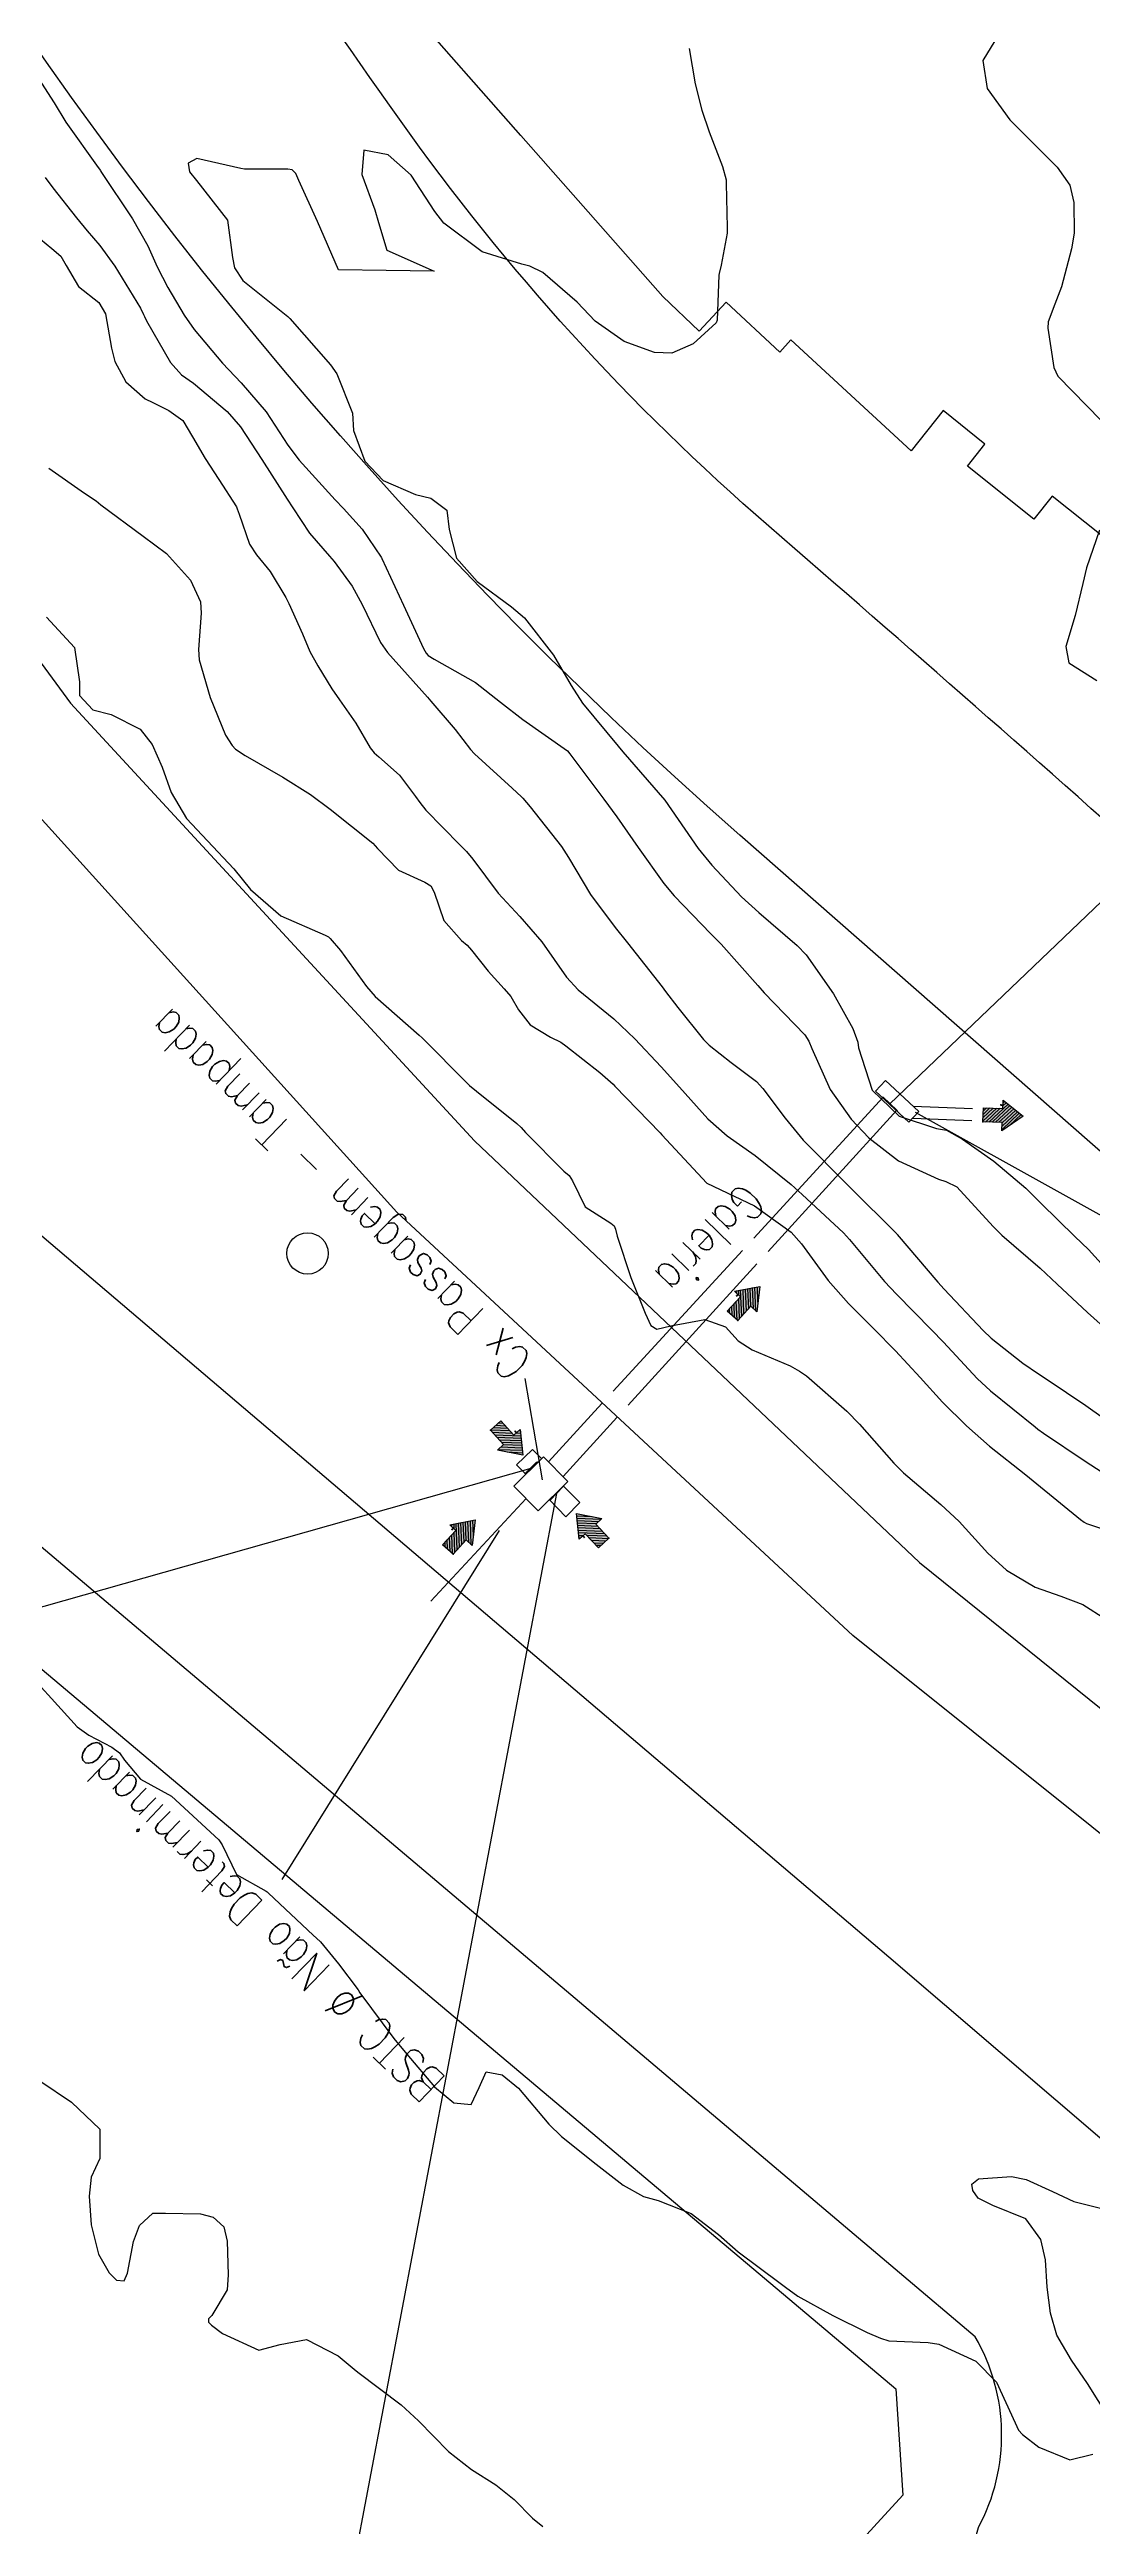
# Model space of a CAD drawing. Header units: metres. Extents: x 286371 to 293043, y 7462578 to 7466404.
# Drawn here: x 290183.2 to 290226.9, y 7463723.2 to 7463826.9 of the extents above; entities that cross this region are included whole.
import ezdxf

# ---------------------------------------------------------------- set-up
doc = ezdxf.new("R2010")
doc.units = ezdxf.units.M
doc.header["$MEASUREMENT"] = 0
doc.linetypes.add('CONTINUO', pattern=[0])
doc.linetypes.add('TRACEJADO', pattern=[8.7, 8, -0.7])
doc.layers.get('0').update_dxf_attribs({"color": 255})
for name, color, linetype in [('BUEIRO', 151, 'Continuous'), ('CAIXA', 45, 'Continuous'), ('Cemitério', 206, 'Continuous'), ('Curvas de Nivel 1m', 11, 'Continuous'), ('Curvas de Nivel 5m', 15, 'Continuous'), ('Edificações', 30, 'Continuous'), ('GALERIA', 45, 'Continuous'), ('Linha Férrea', 20, 'Continuous'), ('Postes', 20, 'Continuous'), ('TEXTO', 45, 'Continuous'), ('Vias primárias', 230, 'Continuous')]:
    doc.layers.add(name, color=color, linetype=linetype)
doc.styles.add('ROMANS', font='romans', dxfattribs={"height": 0.2})
doc.styles.add('SIMPLEX', font='simplex', dxfattribs={"height": 0.2})
doc.styles.get("Standard").update_dxf_attribs({"font": 'txt.shx'})

# ---------------------------------------------------------------- blocks, each defined once
blk = doc.blocks.new('SIMB_PONTO')
at = {"color": 0}
blk.add_point((0, 0), dxfattribs=at)
for tag in ['desc:', 'cota:', 'pto:']:
    blk.add_attdef(tag, (0, 0), '', height=1)

msp = doc.modelspace()

# ---------------------------------------------------------------- hatches: boundary and pattern name
at = {"layer": 'TEXTO'}
for points in [[(290222.29, 7463782.56), (290223.1, 7463782.53), (290223.11, 7463782.87), (290223.95, 7463782.21), (290223.06, 7463781.6), (290223.08, 7463781.94), (290222.26, 7463781.97)], [(290211.57, 7463774.05), (290212.12, 7463774.65), (290211.87, 7463774.88), (290212.93, 7463775.08), (290212.81, 7463774.01), (290212.56, 7463774.25), (290212.01, 7463773.65)], [(290202.09, 7463769.46), (290202.64, 7463768.86), (290202.9, 7463769.09), (290203.01, 7463768.02), (290201.96, 7463768.23), (290202.21, 7463768.46), (290201.66, 7463769.06)], [(290199.66, 7463764.27), (290200.21, 7463764.87), (290199.96, 7463765.1), (290201.02, 7463765.31), (290200.9, 7463764.24), (290200.65, 7463764.47), (290200.1, 7463763.87)], [(290206.18, 7463764.14), (290205.63, 7463764.73), (290205.38, 7463764.5), (290205.26, 7463765.57), (290206.32, 7463765.37), (290206.07, 7463765.13), (290206.62, 7463764.54)]]:
    msp.add_hatch(color=256, dxfattribs=at).paths.add_polyline_path(points)

# ---------------------------------------------------------------- linework, layer by layer
at = {"layer": 'BUEIRO', "linetype": 'TRACEJADO', "flags": 128}
for points in [[(290219.35, 7463782.62), (290221.83, 7463782.53)], [(290219.33, 7463782.12), (290221.81, 7463782.03)]]:
    msp.add_lwpolyline(points, dxfattribs=at)
at = {"layer": 'CAIXA', "linetype": 'CONTINUO'}
msp.add_polyline3d([(290202.64, 7463766.72, 709.91), (290203.66, 7463765.69, 709.91), (290204.9, 7463766.92, 709.87), (290203.88, 7463767.95, 709.9)], close=True, dxfattribs=at)
for points in [[(290203.14, 7463767.22, 709.89), (290202.75, 7463767.61, 709.86), (290203.42, 7463768.26, 709.88), (290203.81, 7463767.87, 709.88)], [(290203.12, 7463767.24, 709.82), (290203.13, 7463767.27, 709.33), (290203.59, 7463767.73, 709.3), (290203.64, 7463767.74, 709.82)], [(290203.64, 7463767.74, 709.82), (290203.12, 7463767.24, 709.82)], [(290204.71, 7463766.73, 709.91), (290205.4, 7463766.03, 709.83), (290204.82, 7463765.44, 709.85), (290204.13, 7463766.15, 709.9)], [(290204.14, 7463766.14, 709.83), (290204.16, 7463766.14, 709.07), (290204.71, 7463766.7, 709.12), (290204.71, 7463766.71, 709.82)], [(290204.14, 7463766.14, 709.83), (290204.71, 7463766.71, 709.82)]]:
    msp.add_polyline3d(points, dxfattribs=at)
at = {"layer": 'Cemitério'}
msp.add_lwpolyline([(290179.61, 7463761.81), (290218.62, 7463728.93), (290218.92, 7463724.48), (290143.24, 7463641.83), (290119.58, 7463661.46), (290135.67, 7463680.68), (290120.31, 7463693.53), (290171.91, 7463752.69), (290179.61, 7463761.81)], close=True, dxfattribs=at)
at = {"layer": 'Curvas de Nivel 1m', "flags": 128}
for points, elevation in [([(290222.77, 7463827.22), (290222.27, 7463826.4), (290222.44, 7463825.23), (290223.4, 7463823.91), (290224.11, 7463823.2), (290225.38, 7463821.93), (290225.9, 7463821.18), (290226.07, 7463820.45), (290226.09, 7463819.17), (290225.98, 7463818.51), (290225.62, 7463817.18), (290225.55, 7463816.92), (290225.28, 7463816.19), (290225, 7463815.46), (290224.99, 7463815.19), (290225.24, 7463813.55), (290225.4, 7463813.18), (290227.21, 7463811.32)], 704), ([(290182.63, 7463825.84), (290183.41, 7463824.62), (290183.9, 7463823.82), (290185.24, 7463821.92), (290185.34, 7463821.79), (290185.36, 7463821.75), (290186.69, 7463819.77), (290187.32, 7463818.64), (290187.72, 7463817.76), (290188.16, 7463816.89), (290188.84, 7463815.74), (290189.27, 7463815.13), (290190.45, 7463813.72), (290191.23, 7463812.91), (290192.27, 7463811.69), (290193.19, 7463810.3), (290193.66, 7463809.67), (290195.16, 7463808), (290195.51, 7463807.64), (290196.29, 7463806.78), (290197.09, 7463805.61), (290197.1, 7463805.59), (290197.12, 7463805.55), (290198.02, 7463803.6), (290198.86, 7463801.78), (290198.97, 7463801.59), (290199.05, 7463801.49), (290199.3, 7463801.33), (290201.04, 7463800.36), (290202.08, 7463799.54), (290203.01, 7463798.81), (290204.88, 7463797.5), (290204.99, 7463797.38), (290206.4, 7463795.47), (290206.95, 7463794.73), (290207.84, 7463793.45), (290208.91, 7463791.94), (290209.35, 7463791.43), (290210.88, 7463789.84), (290211.31, 7463789.4), (290212.85, 7463787.67), (290213.12, 7463787.37), (290214.82, 7463785.61), (290214.99, 7463785.34), (290215.11, 7463785.04), (290215.87, 7463783.33), (290216.76, 7463782.08), (290217.5, 7463781.3), (290218.73, 7463780.34), (290220.41, 7463779.57), (290220.72, 7463779.47), (290221.17, 7463779.25), (290222.69, 7463777.59), (290223.06, 7463777.22), (290224.66, 7463775.84), (290225.38, 7463775.18), (290226.64, 7463773.99), (290227.58, 7463773.15)], 706), ([(290183.03, 7463821.5), (290183.35, 7463821.06), (290184.34, 7463819.81), (290184.78, 7463819.26), (290185.32, 7463818.65), (290185.95, 7463817.78), (290187.02, 7463816.03), (290187.15, 7463815.77), (290187.19, 7463815.68), (290187.27, 7463815.5), (290188.27, 7463813.75), (290188.74, 7463813.24), (290189.23, 7463812.89), (290190.65, 7463811.71), (290191.2, 7463811.06), (290192.1, 7463809.69), (290193.16, 7463808.04), (290193.39, 7463807.67), (290194.09, 7463806.61), (290194.93, 7463805.65), (290195.12, 7463805.43), (290195.87, 7463804.39), (290196.3, 7463803.63), (290197.06, 7463802.04), (290197.35, 7463801.61), (290199.03, 7463799.74), (290199.17, 7463799.58), (290200.19, 7463798.39), (290200.83, 7463797.56), (290200.99, 7463797.38), (290202.57, 7463795.93), (290202.96, 7463795.57), (290203.01, 7463795.52), (290203.33, 7463795.15), (290204.63, 7463793.5), (290204.93, 7463793.03), (290205.85, 7463791.48), (290206.88, 7463790.11), (290207.4, 7463789.46), (290208.85, 7463787.62), (290208.99, 7463787.43), (290209.5, 7463786.76), (290210.58, 7463785.41), (290210.81, 7463785.18), (290211.74, 7463784.45), (290212.79, 7463783.66), (290213.06, 7463783.37), (290213.99, 7463782.13), (290214.62, 7463781.35), (290214.75, 7463781.2), (290216.62, 7463779.32), (290216.71, 7463779.22), (290218.66, 7463777.28), (290218.68, 7463777.26), (290220.38, 7463775.26), (290220.65, 7463774.96), (290222.28, 7463773.23), (290222.62, 7463772.91), (290223.94, 7463771.87), (290224.6, 7463771.42), (290224.95, 7463771.19), (290226.58, 7463770.1), (290227.93, 7463769.14)], 707), ([(290182.6, 7463819.11), (290183.31, 7463818.52), (290183.68, 7463818.2), (290183.91, 7463817.82), (290184.42, 7463816.94), (290185.28, 7463816.26), (290185.55, 7463815.79), (290185.81, 7463814.35), (290185.95, 7463813.79), (290186.4, 7463812.95), (290187.22, 7463812.24), (290187.53, 7463812.08), (290188.21, 7463811.75), (290188.79, 7463811.32), (290189.2, 7463810.64), (290189.73, 7463809.73), (290190.3, 7463808.85), (290191.03, 7463807.71), (290191.07, 7463807.63), (290191.15, 7463807.41), (290191.58, 7463806.15), (290191.87, 7463805.7), (290192.44, 7463805.01), (290193.1, 7463803.92), (290193.22, 7463803.67), (290193.79, 7463802.39), (290194.11, 7463801.66), (290194.44, 7463801.06), (290195.03, 7463800.1), (290195.35, 7463799.64), (290196.03, 7463798.66), (290196.63, 7463797.62), (290196.79, 7463797.41), (290196.99, 7463797.25), (290197.85, 7463796.48), (290198.52, 7463795.59), (290198.7, 7463795.33), (290198.96, 7463795.02), (290200.38, 7463793.56), (290200.66, 7463793.29), (290200.93, 7463792.97), (290201.99, 7463791.54), (290202.89, 7463790.56), (290203.81, 7463789.51), (290204.85, 7463788.02), (290205.33, 7463787.49), (290206.83, 7463786.28), (290207.7, 7463785.45), (290208.8, 7463784.27), (290209.57, 7463783.42), (290210.76, 7463782.1), (290211.57, 7463781.39), (290212.74, 7463780.56), (290214.24, 7463779.35), (290214.71, 7463778.93), (290216.43, 7463777.32), (290216.68, 7463777.04), (290218.15, 7463775.29), (290218.65, 7463774.76), (290220.11, 7463773.26), (290220.62, 7463772.74), (290222.03, 7463771.23), (290222.59, 7463770.71), (290224.45, 7463769.2), (290224.56, 7463769.11), (290224.81, 7463768.94), (290226.54, 7463767.76), (290227.49, 7463767.15)], 708), ([(290183.18, 7463809.33), (290184.68, 7463808.29), (290185.16, 7463807.96), (290185.36, 7463807.8), (290187.13, 7463806.49), (290188.11, 7463805.76), (290189.11, 7463804.65), (290189.53, 7463803.74), (290189.56, 7463803.26), (290189.44, 7463801.74), (290189.48, 7463801.31), (290189.94, 7463799.73), (290190.57, 7463798.15), (290190.85, 7463797.72), (290190.99, 7463797.57), (290191.4, 7463797.3), (290192.97, 7463796.4), (290194.13, 7463795.67), (290194.96, 7463795.06), (290196.74, 7463793.63), (290196.93, 7463793.41), (290197.82, 7463792.51), (290198.91, 7463792), (290199.17, 7463791.85), (290199.31, 7463791.59), (290199.71, 7463790.4), (290200.45, 7463789.56), (290200.69, 7463789.37), (290200.87, 7463789.16), (290201.57, 7463788.27), (290202.23, 7463787.54), (290202.51, 7463787.21), (290202.83, 7463786.66), (290203.33, 7463786.03), (290204.18, 7463785.51), (290204.61, 7463785.3), (290204.81, 7463785.15), (290206.24, 7463784.03), (290206.79, 7463783.55), (290206.87, 7463783.46), (290208.76, 7463781.51), (290208.83, 7463781.43), (290210.72, 7463779.4), (290212.71, 7463778.45), (290214.24, 7463777.35), (290214.68, 7463776.86), (290215.79, 7463775.33), (290216.64, 7463774.36), (290217.71, 7463773.3), (290218.61, 7463772.38), (290219.64, 7463771.27), (290220.58, 7463770.24), (290221.58, 7463769.24), (290222.55, 7463768.4), (290224.06, 7463767.2), (290224.53, 7463766.82), (290226.35, 7463765.32), (290226.5, 7463765.21), (290226.6, 7463765.16), (290228.49, 7463764.53)], 709), ([(290227.14, 7463806.73), (290226.6, 7463805.16), (290226.45, 7463804.51), (290226.13, 7463803.17), (290225.74, 7463801.86), (290225.87, 7463801.18), (290227.04, 7463800.44)], 704), ([(290182.86, 7463758.3), (290183.29, 7463757.83), (290184.37, 7463756.64), (290184.85, 7463756.29), (290185.82, 7463755.79), (290186.14, 7463755.56), (290186.35, 7463755.25), (290187.02, 7463754.45), (290188.32, 7463753.74), (290190.3, 7463751.91), (290190.43, 7463751.71), (290191.03, 7463750.46), (290192.27, 7463749.77), (290192.32, 7463749.74), (290192.38, 7463749.68), (290194.24, 7463747.92), (290194.38, 7463747.8), (290194.55, 7463747.65), (290195.3, 7463746.72), (290196.12, 7463745.63), (290196.2, 7463745.51), (290197.62, 7463743.6), (290198.16, 7463742.94), (290199.32, 7463741.58), (290200.13, 7463740.9), (290200.85, 7463740.84), (290201.19, 7463741.55), (290201.48, 7463742.21), (290202.15, 7463742.08), (290202.84, 7463741.52), (290204.11, 7463740.01), (290204.63, 7463739.5), (290206.09, 7463738.34), (290207.21, 7463737.46), (290208.07, 7463736.98), (290208.68, 7463736.82), (290210.06, 7463736.28), (290211.2, 7463735.4), (290212.03, 7463734.67), (290213.79, 7463733.36), (290214.01, 7463733.19), (290214.53, 7463732.82), (290215.99, 7463732), (290217.42, 7463731.3), (290217.98, 7463731.05), (290218.33, 7463730.94), (290219.98, 7463730.87), (290220.43, 7463730.8), (290221.97, 7463730.1), (290222.83, 7463729.22), (290223.62, 7463727.51), (290223.76, 7463727.21), (290223.92, 7463727.02), (290224.61, 7463726.5), (290225.91, 7463725.96), (290226.87, 7463726.2)], 711), ([(290182.8, 7463741.83), (290184.13, 7463740.93), (290185.32, 7463739.8), (290185.32, 7463738.57), (290184.96, 7463737.8), (290184.87, 7463737), (290184.95, 7463735.8), (290185.26, 7463734.57), (290185.71, 7463733.79), (290186.02, 7463733.48), (290186.34, 7463733.45), (290186.48, 7463733.78), (290186.72, 7463735.1), (290186.97, 7463735.77), (290187.54, 7463736.29), (290188.06, 7463736.29), (290189.53, 7463736.26), (290190.06, 7463736.12), (290190.5, 7463735.72), (290190.64, 7463735.12), (290190.68, 7463733.71), (290190.64, 7463733.08), (290190, 7463732.01), (290189.86, 7463731.87), (290189.87, 7463731.73), (290189.99, 7463731.6), (290190.45, 7463731.25), (290191.97, 7463730.56), (290192.86, 7463730.79), (290193.97, 7463731), (290195.29, 7463730.32), (290195.96, 7463729.76), (290196.11, 7463729.63), (290197.93, 7463728.26), (290198.65, 7463727.59), (290199.91, 7463726.31), (290200.87, 7463725.56), (290201.88, 7463724.91), (290202.65, 7463724.3), (290203.42, 7463723.52), (290203.86, 7463723.17)], 712), ([(290227.92, 7463727.14), (290226.65, 7463729.16), (290225.97, 7463730.14), (290225.36, 7463731.18), (290225.09, 7463732.1), (290224.96, 7463733.19), (290224.89, 7463734.34), (290224.69, 7463735.19), (290224.06, 7463736.05), (290222.68, 7463736.61), (290222.07, 7463736.91), (290221.84, 7463737.24), (290221.81, 7463737.5), (290222.08, 7463737.72), (290223.47, 7463737.83), (290224.08, 7463737.7), (290225.18, 7463737.19), (290226.07, 7463736.77), (290226.58, 7463736.65), (290228.06, 7463736.28)], 711)]:
    msp.add_lwpolyline(points, dxfattribs=dict(at, elevation=elevation))
at = {"layer": 'Curvas de Nivel 5m', "flags": 128}
for points, elevation in [([(290209.97, 7463826.9), (290210.23, 7463825.42), (290210.51, 7463824.31), (290210.82, 7463823.41), (290211.37, 7463821.96), (290211.52, 7463821.4), (290211.53, 7463821.24), (290211.57, 7463819.4), (290211.57, 7463819.17), (290211.31, 7463817.83), (290211.23, 7463817.48), (290211.22, 7463817.41), (290211.15, 7463815.53), (290211.11, 7463815.41), (290210.15, 7463814.54), (290209.25, 7463814.15), (290208.53, 7463814.17), (290207.26, 7463814.63), (290206.05, 7463815.48), (290205.29, 7463816.28), (290203.86, 7463817.52), (290203.31, 7463817.79), (290202.97, 7463817.87), (290201.32, 7463818.39), (290199.71, 7463819.58), (290199.34, 7463820.08), (290198.35, 7463821.6), (290197.38, 7463822.45), (290196.37, 7463822.64), (290196.28, 7463821.63), (290196.82, 7463820.14), (290196.98, 7463819.62), (290197.32, 7463818.45), (290199.3, 7463817.58), (290197.3, 7463817.61), (290195.3, 7463817.64), (290194.42, 7463819.66), (290193.65, 7463821.37), (290193.52, 7463821.67), (290193.37, 7463821.82), (290193.19, 7463821.85), (290191.37, 7463821.84), (290191.21, 7463821.87), (290189.37, 7463822.3), (290189.01, 7463822.1), (290189.07, 7463821.74), (290189.36, 7463821.37), (290190.66, 7463819.71), (290190.87, 7463818.15), (290190.95, 7463817.71), (290191.3, 7463817.19), (290193.19, 7463815.68), (290193.27, 7463815.6), (290194.97, 7463813.65), (290195.24, 7463813.28), (290195.89, 7463811.63), (290195.93, 7463810.91), (290196.4, 7463809.63), (290197.17, 7463808.81), (290198.53, 7463808.23), (290199.16, 7463808.07), (290199.83, 7463807.57), (290199.94, 7463806.77), (290200.24, 7463805.57), (290201.1, 7463804.59), (290202.54, 7463803.53), (290203.08, 7463803.07), (290204.3, 7463801.51), (290205.04, 7463800.24), (290205.51, 7463799.49), (290207, 7463797.7), (290207.2, 7463797.46), (290208.96, 7463795.43), (290210.35, 7463793.41), (290210.92, 7463792.72), (290212.17, 7463791.39), (290212.89, 7463790.73), (290214.5, 7463789.35), (290214.87, 7463788.96), (290216.01, 7463787.33), (290216.82, 7463785.88), (290217.03, 7463785.31), (290217.06, 7463785.07), (290217.63, 7463783.3), (290218.76, 7463782.2), (290220.32, 7463781.69), (290220.75, 7463781.62), (290221.41, 7463781.24), (290222.73, 7463780.33), (290224.06, 7463779.2), (290224.7, 7463778.55), (290226.12, 7463777.17), (290226.68, 7463776.62), (290228.03, 7463775.14)], 705), ([(290183.08, 7463803.1), (290184.26, 7463801.82), (290184.47, 7463800.39), (290184.47, 7463799.81), (290185.03, 7463799.22), (290185.79, 7463799.02), (290187.01, 7463798.4), (290187.5, 7463797.77), (290187.92, 7463796.82), (290188.3, 7463795.75), (290188.95, 7463794.67), (290189.82, 7463793.73), (290190.92, 7463792.56), (290191.62, 7463791.7), (290192.89, 7463790.59), (290194.75, 7463789.78), (290194.88, 7463789.72), (290194.95, 7463789.65), (290195.38, 7463789.14), (290196.48, 7463787.63), (290196.84, 7463787.22), (290198.68, 7463785.6), (290198.81, 7463785.48), (290200.7, 7463783.57), (290200.78, 7463783.49), (290201.08, 7463783.25), (290202.76, 7463781.9), (290202.95, 7463781.73), (290203.13, 7463781.53), (290204.73, 7463779.91), (290204.95, 7463779.72), (290205.09, 7463779.5), (290205.63, 7463778.41), (290206.7, 7463777.73), (290206.84, 7463777.62), (290206.9, 7463777.47), (290206.97, 7463777.19), (290207.53, 7463775.46), (290208.13, 7463773.96), (290208.37, 7463773.45), (290208.62, 7463773.29), (290209.21, 7463773.43), (290210.63, 7463773.69), (290211.49, 7463773.39), (290212.03, 7463772.8), (290212.61, 7463772.43), (290214.2, 7463771.75), (290214.6, 7463771.53), (290214.88, 7463771.34), (290216.57, 7463769.86), (290217.1, 7463769.31), (290218.54, 7463767.68), (290218.95, 7463767.28), (290220.51, 7463765.95), (290221.28, 7463765.24), (290222.48, 7463763.92), (290223.25, 7463763.21), (290224.46, 7463762.49), (290225.53, 7463762.11), (290226.45, 7463761.77), (290227.41, 7463761.15)], 710)]:
    msp.add_lwpolyline(points, dxfattribs=dict(at, elevation=elevation))
at = {"layer": 'Edificações'}
msp.add_lwpolyline([(290227.22, 7463806.52), (290225.17, 7463808.16), (290224.4, 7463807.2), (290221.62, 7463809.42), (290222.35, 7463810.34), (290220.61, 7463811.74), (290219.26, 7463810.06), (290214.23, 7463814.7), (290213.77, 7463814.19), (290211.52, 7463816.28), (290210.4, 7463815.07), (290208.87, 7463816.52), (290202.93, 7463823.26), (290198.07, 7463828.78)], dxfattribs=at)
at = {"layer": 'GALERIA', "linetype": 'TRACEJADO', "flags": 128}
for points in [[(290218.09, 7463783), (290204.09, 7463767.74)], [(290218.66, 7463782.46), (290204.7, 7463767.12)], [(290203.15, 7463766.2), (290199.17, 7463761.91)]]:
    msp.add_lwpolyline(points, dxfattribs=at)
at = {"layer": 'GALERIA', "linetype": 'CONTINUO'}
msp.add_polyline3d([(290219.59, 7463782.4, 705.9), (290219.17, 7463781.95, 705.89), (290217.78, 7463783.25, 705.84), (290218.19, 7463783.7, 705.89)], close=True, dxfattribs=at)
for points in [[(290218.66, 7463782.46, 703.78), (290218.68, 7463782.43, 704.52), (290218.35, 7463782.73, 704.86), (290218.04, 7463783.02, 704.48), (290218.09, 7463783, 703.76)], [(290218.66, 7463782.46, 703.78), (290218.09, 7463783, 703.76)]]:
    msp.add_polyline3d(points, dxfattribs=at)
at = {"layer": 'Linha Férrea'}
for points in [[(290095.27, 7463992.08), (290101.76, 7463957.79), (290107.2, 7463937.74), (290117.66, 7463908.65), (290128.97, 7463883.58), (290144.49, 7463855.69), (290161.13, 7463830.8), (290184.09, 7463799.5), (290201, 7463781.18), (290219.62, 7463763.53), (290234.31, 7463751.68), (290247.38, 7463742.54), (290260.58, 7463733.07), (290306.04, 7463702.71), (290327.19, 7463688.81), (290347.08, 7463675.72), (290361.89, 7463665.97), (290370.68, 7463660.18), (290381.9, 7463652.79), (290383.2, 7463651.89), (290400.24, 7463640.08), (290426.96, 7463622.38), (290447.57, 7463608.66), (290489.8, 7463580.29)], [(290303.79, 7463699.31), (290258.26, 7463729.72), (290245.02, 7463739.22), (290231.86, 7463748.43), (290216.82, 7463760.47), (290197.74, 7463778.19), (290180.8, 7463796.93), (290157.54, 7463828.34), (290141.01, 7463853.57), (290125.33, 7463881.75), (290113.89, 7463907.12), (290103.32, 7463936.51), (290097.39, 7463956.78), (290090.86, 7463991.26)]]:
    msp.add_lwpolyline(points, dxfattribs=at)
at = {"layer": 'Postes'}
msp.add_circle((290194.01, 7463776.46), 0.866, dxfattribs=at)
at = {"layer": 'TEXTO', "linetype": 'CONTINUO', "flags": 128}
for points in [[(290222.27, 7463782), (290222.85, 7463782.54)], [(290222.27, 7463782.14), (290222.7, 7463782.54)], [(290222.28, 7463782.28), (290222.56, 7463782.55)], [(290222.28, 7463782.42), (290222.42, 7463782.55)], [(290222.37, 7463781.96), (290222.99, 7463782.54)], [(290222.52, 7463781.96), (290223.32, 7463782.71)], [(290222.66, 7463781.95), (290223.4, 7463782.65)], [(290222.8, 7463781.95), (290223.48, 7463782.58)], [(290222.94, 7463781.95), (290223.56, 7463782.52)], [(290223.08, 7463781.93), (290223.64, 7463782.46)], [(290223.24, 7463782.77), (290223.1, 7463782.64)], [(290223.16, 7463782.83), (290223.11, 7463782.78)], [(290223.07, 7463781.79), (290223.72, 7463782.39)], [(290223.07, 7463781.65), (290223.79, 7463782.33)], [(290223.4, 7463781.83), (290223.87, 7463782.27)], [(290211.78, 7463773.86), (290211.76, 7463774.25)], [(290211.88, 7463773.77), (290211.86, 7463774.36)], [(290211.93, 7463774.89), (290211.94, 7463774.82)], [(290211.98, 7463773.67), (290211.95, 7463774.46)], [(290212.03, 7463774.91), (290212.04, 7463774.72)], [(290212.08, 7463773.73), (290212.05, 7463774.57)], [(290212.18, 7463773.83), (290212.13, 7463774.93)], [(290212.27, 7463773.94), (290212.23, 7463774.95)], [(290212.37, 7463774.04), (290212.33, 7463774.97)], [(290212.47, 7463774.15), (290212.43, 7463774.99)], [(290212.56, 7463774.24), (290212.53, 7463775.01)], [(290212.67, 7463774.15), (290212.63, 7463775.03)], [(290212.77, 7463774.05), (290212.73, 7463775.05)], [(290212.85, 7463774.42), (290212.83, 7463775.07)], [(290211.67, 7463773.96), (290211.66, 7463774.15)], [(290201.68, 7463769.08), (290202.47, 7463769.05)], [(290201.73, 7463768.98), (290202.57, 7463768.94)], [(290201.79, 7463769.17), (290202.38, 7463769.15)], [(290201.89, 7463769.27), (290202.28, 7463769.25)], [(290201.99, 7463769.37), (290202.19, 7463769.36)], [(290202.9, 7463769.03), (290202.83, 7463769.03)], [(290201.83, 7463768.87), (290202.93, 7463768.83)], [(290201.93, 7463768.77), (290202.94, 7463768.73)], [(290202, 7463768.26), (290202.99, 7463768.22)], [(290202.02, 7463768.66), (290202.95, 7463768.63)], [(290202.1, 7463768.36), (290202.98, 7463768.33)], [(290202.12, 7463768.56), (290202.96, 7463768.53)], [(290202.21, 7463768.46), (290202.97, 7463768.43)], [(290202.36, 7463768.15), (290203, 7463768.12)], [(290202.91, 7463768.93), (290202.72, 7463768.94)], [(290200.03, 7463765.11), (290200.03, 7463765.04)], [(290200.13, 7463765.13), (290200.13, 7463764.94)], [(290200.27, 7463764.06), (290200.22, 7463765.15)], [(290200.37, 7463764.16), (290200.32, 7463765.17)], [(290200.46, 7463764.26), (290200.42, 7463765.19)], [(290200.56, 7463764.37), (290200.52, 7463765.21)], [(290200.65, 7463764.46), (290200.62, 7463765.23)], [(290200.76, 7463764.37), (290200.72, 7463765.25)], [(290200.86, 7463764.27), (290200.82, 7463765.27)], [(290200.95, 7463764.64), (290200.92, 7463765.29)], [(290205.92, 7463765.44), (290205.27, 7463765.47)], [(290206.28, 7463765.33), (290205.29, 7463765.37)], [(290206.18, 7463765.23), (290205.3, 7463765.27)], [(290206.07, 7463765.14), (290205.31, 7463765.17)], [(290206.16, 7463765.03), (290205.32, 7463765.07)], [(290206.26, 7463764.93), (290205.33, 7463764.97)], [(290206.35, 7463764.82), (290205.34, 7463764.87)], [(290199.76, 7463764.18), (290199.76, 7463764.37)], [(290199.87, 7463764.08), (290199.85, 7463764.48)], [(290199.97, 7463763.99), (290199.95, 7463764.58)], [(290200.08, 7463763.89), (290200.04, 7463764.68)], [(290200.17, 7463763.95), (290200.14, 7463764.79)], [(290206.45, 7463764.72), (290205.35, 7463764.76)], [(290205.36, 7463764.66), (290205.55, 7463764.66)], [(290205.37, 7463764.56), (290205.45, 7463764.56)], [(290206.54, 7463764.62), (290205.71, 7463764.65)], [(290206.6, 7463764.51), (290205.8, 7463764.55)], [(290206.49, 7463764.42), (290205.9, 7463764.44)], [(290206.39, 7463764.32), (290206, 7463764.34)], [(290206.28, 7463764.23), (290206.09, 7463764.23)]]:
    msp.add_lwpolyline(points, dxfattribs=at)
at = {"layer": 'TEXTO', "linetype": 'CONTINUO'}
msp.add_lwpolyline([(290203.84, 7463766.98), (290203.12, 7463771.22)], dxfattribs=at)
for points in [[(290218.38, 7463782.73, 0), (290361.53, 7463919.64, 0)], [(290219.44, 7463782.38, 0), (290251.2, 7463764.73, 0)], [(290203.35, 7463767.46, 0), (290131.87, 7463747.2, 0)], [(290204.43, 7463766.41, 0), (290162.45, 7463544.96, 0)], [(290202.02, 7463764.87, 0), (290192.93, 7463750.26, 0)]]:
    msp.add_polyline3d(points, dxfattribs=at)
for points in [[(290222.29, 7463782.56, 0), (290223.1, 7463782.53, 0), (290223.11, 7463782.87, 0), (290223.95, 7463782.21, 0), (290223.06, 7463781.6, 0), (290223.08, 7463781.94, 0), (290222.26, 7463781.97, 0)], [(290211.57, 7463774.05, 0), (290212.12, 7463774.65, 0), (290211.87, 7463774.88, 0), (290212.93, 7463775.08, 0), (290212.81, 7463774.01, 0), (290212.56, 7463774.25, 0), (290212.01, 7463773.65, 0)], [(290202.09, 7463769.46, 0), (290202.64, 7463768.86, 0), (290202.9, 7463769.09, 0), (290203.01, 7463768.02, 0), (290201.96, 7463768.23, 0), (290202.21, 7463768.46, 0), (290201.66, 7463769.06, 0)], [(290199.66, 7463764.27, 0), (290200.21, 7463764.87, 0), (290199.96, 7463765.1, 0), (290201.02, 7463765.31, 0), (290200.9, 7463764.24, 0), (290200.65, 7463764.47, 0), (290200.1, 7463763.87, 0)], [(290206.18, 7463764.14, 0), (290205.63, 7463764.73, 0), (290205.38, 7463764.5, 0), (290205.26, 7463765.57, 0), (290206.32, 7463765.37, 0), (290206.07, 7463765.13, 0), (290206.62, 7463764.54, 0)]]:
    msp.add_polyline3d(points, close=True, dxfattribs=at)
at = {"layer": 'Vias primárias'}
for points in [[(290212.79, 7463947.61, 0.151206), (290224.18, 7463895.8, 0.044894), (290247.71, 7463863.69), (290326.21, 7463804.67), (290368.59, 7463772.75, -0.037444), (290374.69, 7463767.39, -0.174476), (290377.38, 7463761.55, -0.121842), (290376.1, 7463753.51, -0.213833), (290371.34, 7463749.08, -0.092205), (290363.66, 7463747.97, 0.076243), (290353.1, 7463746.78, 0.029912), (290337.02, 7463741.38, 0.090247), (290321.94, 7463731.84, -0.022068), (290317.94, 7463728.47, -0.388369), (290299.07, 7463730.08), (290239.48, 7463783.81), (290230.54, 7463791.76, 0.003481), (290213.31, 7463806.9, -0.060189), (290197.85, 7463823.94, -0.026306), (290173.46, 7463862.48, -0.0683), (290162.85, 7463889.42, -0.093164), (290161.1, 7463922.47, -0.150899)], [(290461.57, 7463634.12), (290442.85, 7463664.25), (290416.78, 7463705.89), (290401.63, 7463730.06, 0.183), (290381.9, 7463738.77, 0.111692), (290351.17, 7463738.28, 0.169972), (290329.07, 7463727.16, -0.060902), (290320.6, 7463720.45, -0.249658), (290295.78, 7463720.54, -0.07622), (290280.82, 7463733.14), (290228.45, 7463779.63), (290212.1, 7463793.97, -0.160399), (290154.21, 7463892.26), (290152.68, 7463908.58, 0.198143), (290146.12, 7463921.06, 0.252984), (290125.88, 7463922.89, 0.252984)]]:
    msp.add_lwpolyline(points, format="xyb", dxfattribs=at)
msp.add_lwpolyline([(290071.99, 7463872.74), (290096.8, 7463851.06), (290115.63, 7463834.77), (290140.84, 7463812.71), (290172.1, 7463786.38), (290218.33, 7463747.02), (290241.62, 7463727.06), (290282.42, 7463692.83), (290298.4, 7463679.8), (290308.82, 7463671.91), (290336.17, 7463648.12), (290354.7, 7463631.87), (290381.98, 7463608.78), (290440.92, 7463557.33), (290521.2, 7463487.42)], dxfattribs=at)
msp.add_lwpolyline([(290221.95, 7463731.11), (290143.32, 7463797.62), (290069.81, 7463861.64), (290065.29, 7463865.48, 0.408681), (290057.33, 7463864.91), (290038.44, 7463847.2), (290010.8, 7463820), (289972.2, 7463785.98, 0.003135), (289968.44, 7463782.06, 0.423106), (289968.73, 7463775.24), (289969.82, 7463774.27), (290029.76, 7463720.73), (290103.9, 7463656.44), (290125.78, 7463637.63, 0.43994), (290146.69, 7463638.36), (290195.33, 7463691.24, -0.070293), (290203.44, 7463697.9), (290208.08, 7463703.1), (290217.68, 7463713.66, 0.090579), (290219.79, 7463717.05, 0.047881), (290222.08, 7463723.13, 0.259533)], format="xyb", close=True, dxfattribs=at)

# ---------------------------------------------------------------- block references
at = {"layer": 'TEXTO'}
ref = msp.add_blockref('SIMB_PONTO', (290222.26, 7463781.97), dxfattribs=dict(at, xscale=0.08, yscale=0.08, zscale=0.08, rotation=358.0056811550135))
ref.add_attrib('PONTO', '119', (290222.99, 7463782.64), dxfattribs={"layer": '0', "color": 1, "height": 0.06, "rotation": 358.0057, "style": 'SIMPLEX', "width": 0.8})
ref = msp.add_blockref('SIMB_PONTO', (290212.01, 7463773.65), dxfattribs=dict(at, xscale=0.08, yscale=0.08, zscale=0.08, rotation=47.3428924116081))
ref.add_attrib('PONTO', '117', (290211.97, 7463774.64), dxfattribs={"layer": '0', "color": 1, "height": 0.06, "rotation": 47.3429, "style": 'SIMPLEX', "width": 0.8})
ref = msp.add_blockref('SIMB_PONTO', (290201.66, 7463769.06), dxfattribs=dict(at, xscale=0.08, yscale=0.08, zscale=0.08, rotation=312.7131304308814))
ref.add_attrib('PONTO', '117', (290202.65, 7463769.02), dxfattribs={"layer": '0', "color": 1, "height": 0.06, "rotation": 312.7131, "style": 'SIMPLEX', "width": 0.8})
ref = msp.add_blockref('SIMB_PONTO', (290200.1, 7463763.87), dxfattribs=dict(at, xscale=0.08, yscale=0.08, zscale=0.08, rotation=47.3428924116081))
ref.add_attrib('PONTO', '116', (290200.06, 7463764.86), dxfattribs={"layer": '0', "color": 1, "height": 0.06, "rotation": 47.3429, "style": 'SIMPLEX', "width": 0.8})
ref = msp.add_blockref('SIMB_PONTO', (290206.62, 7463764.54), dxfattribs=dict(at, xscale=0.08, yscale=0.08, zscale=0.08, rotation=132.7131304308814))
ref.add_attrib('PONTO', '117', (290205.63, 7463764.58), dxfattribs={"layer": '0', "color": 1, "height": 0.06, "rotation": 132.7131, "style": 'SIMPLEX', "width": 0.8})

# ---------------------------------------------------------------- texts
at = {"layer": 'TEXTO', "style": 'ROMANS', "width": 0.8}
for s, rotation, p in [('Cx Passagem - Tampada', 136, (290203.49, 7463772.08)), ('Galeria', 225.7011, (290212.23, 7463779.5, 708)), ('BSTC Ø Não Determinado', 136, (290199.87, 7463741.89))]:
    msp.add_text(s, height=1.5, rotation=rotation, dxfattribs=at).set_placement(p)

doc.saveas('drawing.dxf')
